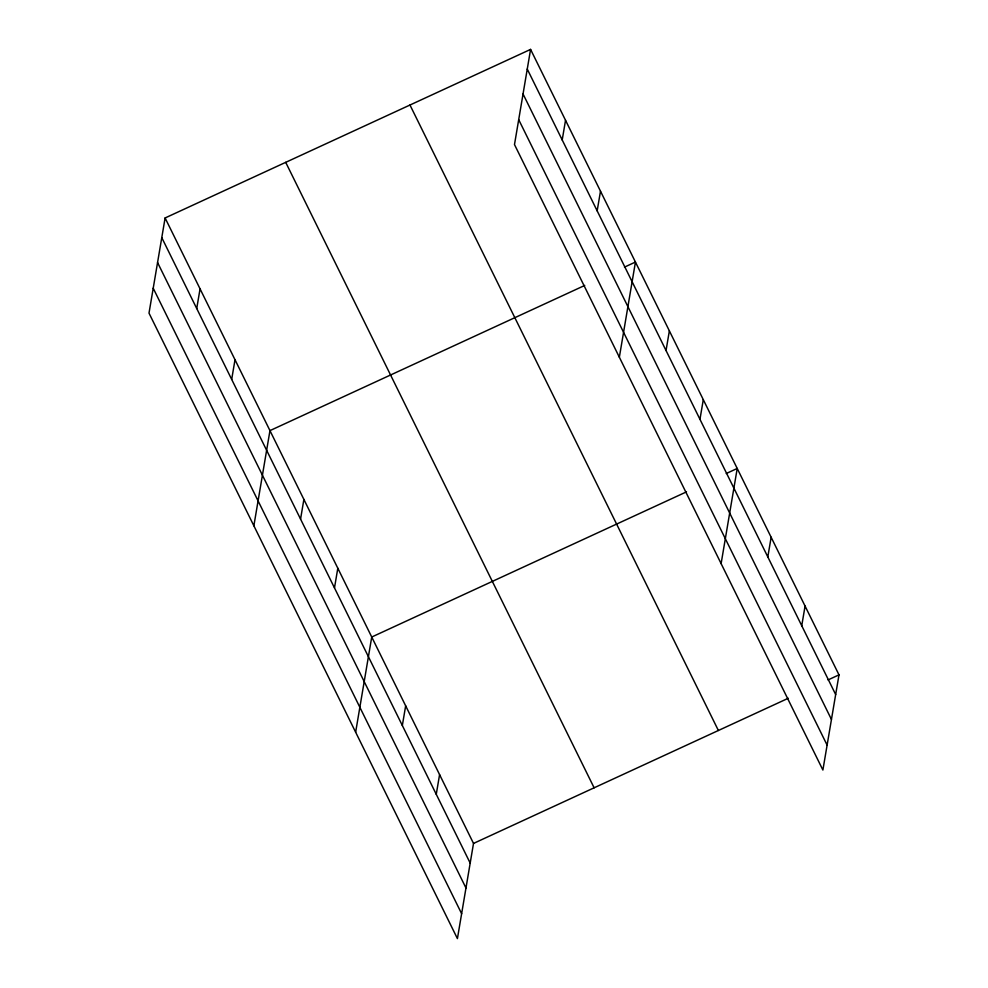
<?xml version="1.0" encoding="UTF-8"?>
<svg xmlns="http://www.w3.org/2000/svg" width="988" height="988" viewBox="0 0 988 988"><rect width="100%" height="100%" fill="white"/><g stroke="black" fill="none" stroke-linecap="round" stroke-linejoin="round"><path stroke-width="1.48" d="M165.107 217.965L149.003 313.134L457.419 938.6L473.511 843.431L165.107 217.965L530.581 49.4L838.997 674.866L822.893 770.035L514.489 144.569L530.581 49.4M196.723 308.515L200.058 288.854M231.686 379.404L235.008 359.731M253.867 525.789L269.959 430.62L584.735 285.446M300.562 519.095L303.884 499.422M334.487 587.897L337.81 568.224M355.643 732.194L371.735 637.025L686.512 491.851M402.338 725.501L405.66 705.827M436.264 794.303L439.586 774.629M562.209 139.963L565.531 120.289M597.16 210.839L600.494 191.178M619.353 357.224L635.445 262.055L624.478 267.118M666.035 350.53L669.37 330.856M699.961 419.332L703.295 399.658M721.116 563.629L737.221 468.46L726.254 473.524M767.812 556.936L771.146 537.262M801.737 625.737L805.072 606.064M473.511 843.431L788.288 698.257M828.03 679.929L838.997 674.866M527.259 69.074L835.663 694.539M523.047 93.984L831.451 719.449M518.7 119.659L827.117 745.125M409.971 105.024L718.387 730.49M285.705 162.341L594.121 787.807M161.773 237.639L470.189 863.104M157.561 262.549L465.978 888.014M153.214 288.212L461.631 913.69"/></g></svg>
